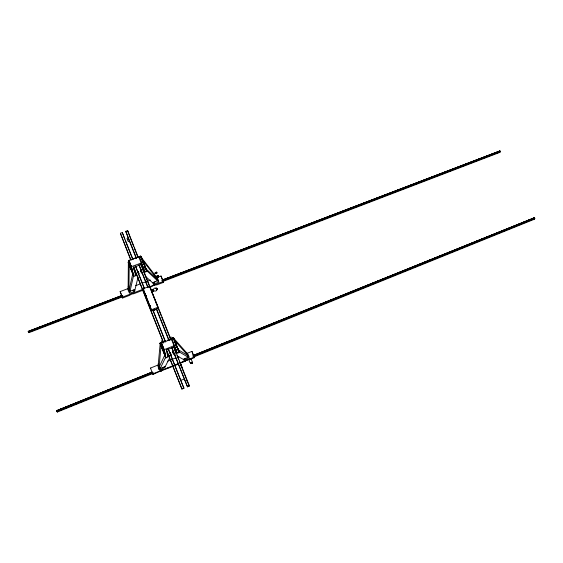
<?xml version="1.0" encoding="UTF-8"?>
<svg xmlns="http://www.w3.org/2000/svg" width="563" height="563" viewBox="0 0 563 563"><rect width="100%" height="100%" fill="white"/><g stroke="black" fill="none" stroke-linecap="round" stroke-linejoin="round"><path stroke-width="0.84" d="M129.216 264.392L128.364 262.238L128.104 290.051L128.983 292.317L129.525 291.458L128.934 289.882L129.208 265.286M129.173 290.501L128.934 289.882M165.754 341.234L164.959 341.495L165.726 340.861L160.237 343.064L158.048 366.612L158.97 368.997L159.695 368.547L159.069 366.9L161.138 345.358L160.237 343.064L163.369 342.022M134.466 272.126L134.543 268.727M159.322 367.548L159.069 366.9M138.118 271.57L138.899 273.4L138.125 273.963L138.892 273.667L138.139 271.542L138.864 273.681M174.544 340.953L174.614 340.488M174.333 340.249L178.007 349.123L175.508 343.409M173.594 338.272L179.118 351.854M174.016 345.781L176.057 344.964L173.601 337.765L171.609 338.567L171.433 339.179L174.016 345.781L177.366 353.261L179.365 352.459L173.601 337.765M129.539 293.337L133.558 275.638L132.812 273.505L129.307 289.248L130.011 291.275L134.325 289.671L134.163 290.311L134.895 290.044M186.121 360.475L186.353 359.912M133.818 291.747L134.543 291.472L138.09 276.947M155.156 273.59L157.197 272.816L156.732 273.203M157.549 276.827L158.203 276.194L158.66 277.489M157.816 276.834L158.238 276.292M128.814 260.366L128.118 262.393L133.748 276.433L135.732 275.701L133.698 267.27L142.165 264.146L141.862 262.787L139.321 256.517L128.814 260.366L131.348 266.665L133.748 276.433M128.463 262.689L129.138 260.768L128.294 262.752L133.375 274.92M129.103 264.364L129.807 262.844L129.272 264.3L132.699 272.844L129.272 264.3M129.736 263.238L129.23 264.617L130.553 264.124M171.075 355.028L170.35 352.572L171.103 355.014L167.239 356.562L168.816 355.837M161.792 370.398L159.998 371.087M139.321 256.517L130.736 259.909M160.779 370.644L161.827 370.285L161.37 370.602M160.532 370.989L161.855 370.299M161.933 370.553L160.652 371.094M159.252 366.759L159.026 366.119L159.252 366.759L164.903 354.901L165.705 357.181L159.505 369.94L158.956 368.371M162.179 280.902L500.261 151.461M164.558 367.892L169.597 357.977M184.326 361.235L183.721 361.742L185.86 360.601M183.693 361.728L185.037 361.059L184.46 361.059M190.906 362.875C189.316 363.262 188.197 359.103 190.604 359.194M190.899 358.983L190.498 359.004M192.314 362.248L191.244 359.124L190.744 359.461M190.371 362.966L192.447 362.122M191.23 363.234L190.674 363.564L191.687 363.177M192.229 362.846L192.637 362.769L192.321 363.079M134.67 289.896L132.474 290.55M193.123 356.534L534.85 218.402M163.164 369.539L161.947 370.363M499.937 152.446L499.29 151.144L499.599 151.553M156.662 272.436L156.359 272.211M158.147 276.137L157.872 276.053M157.999 276.644L158.527 276.278L158.104 276.306M533.787 217.937L192.87 355.584M534.463 219.288L533.773 217.958L534.118 218.381M161.884 370.44L152.974 374.43L152.742 373.902L177.971 363.705M188.999 359.271L189.534 358.99M190.815 359.046L190.667 358.955M190.934 363.395L191.533 363.445M155.339 272.703L156.275 272.64M156.542 272.52L156.908 272.246L156.31 272.302M156.824 276.405C155.993 276.961 157.753 276.447 157.246 278.031M158.076 275.94C158.998 275.026 155.458 276.349 156.634 276.489M156.859 277.059L157.76 276.658M158.421 276.433L157.598 276.827M499.867 150.968L162.081 280.1M160.638 370.714L161.011 370.75M164.889 366.787L162.672 367.54M127.9 289.206L128.786 288.728M190.653 363.093L191.089 362.882M190.92 362.973L190.533 363.212L191.117 363.079M191.181 363.48L192.082 363.093M155.627 272.942L155.107 273.308L155.712 273.59M155.74 272.914L156.655 272.506M156.704 276.426L157.176 276.222M157.774 276.729L157.366 276.841M182.447 361.918L185.051 361.15M160.546 371.116L173.115 366.288M158.344 368.702L158.85 368.434M158.843 369.427L159.392 369.173M190.948 363.353L191.638 363.029M155.684 272.422L154.973 272.978L155.395 272.956M155.409 272.612L156.38 272.239M156.24 272.724L156.028 272.766M156.894 276.313L157.865 275.947M157.028 276.651L157.506 276.433M157.563 276.602L156.922 276.968L157.281 277.017M185.663 358.251L183.552 359.25M184.664 361.172L183.869 361.608M173.32 337.835L170.315 339.243L173.32 337.835L188.126 354.479L189.091 356.829L188.492 356.914L187.817 355.302L174.241 340.115L173.32 337.835L167.851 339.989L168.07 340.277M189.59 359.356L190.336 359.039M191.005 362.896L192.497 362.417L191.913 362.551M191.899 363.297L192.363 362.818M153.073 282.851L155.142 281.88M152.777 290.445L152.46 289.896M186.606 360.172L186.613 360.243M184.284 361.129L183.637 361.523M184.361 361.439L184.967 360.932M191.244 362.79L191.751 362.579M191.533 362.931L191.04 363.128M191.927 363.191L191.42 363.395M135.085 275.004L136.612 274.364M155.775 272.83L156.591 272.239L155.86 272.351M183.798 387.816L183.904 388.273L181.919 389.089L181.807 388.632L183.798 387.816L168.267 348.581M189.274 385.613L189.358 386.077L187.465 386.858L187.373 386.387L189.274 385.613L173.7 346.456M186.311 381.01L187.015 380.729L179.238 361.165M180.927 365.204L181.209 366.041L181.019 365.514M180.99 365.514L181.335 365.746M181.082 365.676L181.202 365.281M181.779 366.766L181.835 366.977M152.974 374.43L150.476 368.068L158.604 364.796M167.549 361.2L175.677 357.92M177.303 357.266L178.928 356.611M186.247 353.67L191.941 351.375L194.312 357.716L184.509 361.165L180.399 363.339M56.954 411.089L56.786 410.561L152.179 372.002M165.086 366.865L160.223 368.455L159.477 366.295M56.673 410.758L152.059 372.249L56.652 410.821L56.856 411.398M183.425 359.447L188.105 357.195L187.162 355.126M151.32 372.762L56.701 410.814M193.714 355.647L267.897 325.688M269.529 325.034L534.54 217.811A1.478 0.69 66.8 0 1 534.836 218.331L193.095 356.449M151.341 372.826L56.863 411.11M193.728 355.703L267.904 325.752M269.536 325.09L534.484 218.099A1.541 0.718 66.9 0 1 534.357 218.31A1.858 0.866 66.9 0 1 534.16 218.402M56.898 411.138L151.574 372.875M193.763 355.879L534.357 218.31M151.468 373.128L56.947 411.504L153.157 372.636L56.954 411.539M160.223 369.645L163.833 368.188M193.841 356.013L534.653 218.381M184.277 359.926L185.002 359.63L184.277 359.926L177.401 356.076M185.713 359.342L189.295 357.899L179.041 351.798L178.042 349.609L174.903 350.791M152.777 373.543L57.313 412.039L57.095 411.476M193.559 357.062L534.477 219.211L534.287 218.704A1.858 0.866 66.8 0 1 534.428 218.444A1.534 0.711 66.8 0 1 534.625 218.367M179.604 363.051L194.249 357.125M160.441 371.017L161.919 370.278M182.75 361.896L183.151 361.735M185.403 361.326L185.234 360.897L183.573 361.523L183.313 360.869M185.867 360.637L185.234 360.897M167.246 368.223L169.632 367.266M161.877 370.165L162.003 370.51L160.483 371.123L160.356 370.778M174.734 365.633L178.781 363.994M160.455 371.559L160.237 371.003M175.572 343.585L178.95 351.924M173.636 353.965L174.417 353.655C172.581 355.309 171.856 348.068 173.671 353.951L175.142 354.81M171.433 339.179L173.474 338.363M167.246 356.562L169.554 355.64M165.656 357.287L164.157 349.384L161.771 343.458L160.181 343.634L165.656 357.287L164.157 349.384M163.298 342.304L159.976 343.212L165.867 357.906L167.873 357.104L166.402 350.01L174.98 346.604L171.87 338.919M161.278 345.464L162.39 345.415L161.278 345.464L164.537 353.592M162.587 345.302L161.25 345.83L162.306 345.788M163.39 348.413C166.648 363.001 164.107 349.461 162.214 345.485M165.867 357.906L164.107 349.686L174.769 345.457M172.651 351.769L173.432 351.46M159.976 343.212L161.461 343.092L172.116 338.891M161.771 343.458L160.181 343.634M153.981 284.026L154.698 283.745L153.981 284.026L145.247 276.166M155.395 283.471L158.914 282.098L146.69 270.634L145.754 268.579L157.049 279.241M152.974 283.119L153.692 282.837L153.242 282.429L157.499 280.768L156.605 278.826M142.678 273.85L141.39 272.689L142.15 272.393M151.785 310.917L151.447 309.784L158.097 307.201L158.4 308.341L151.785 310.917L149.484 305.076M142.763 261.26L146.795 270.747M141.538 257.333L147.049 271.366L145.078 272.126L138.653 256.784L140.659 256.017L141.679 257.699L140.841 256.468M191.279 363.051L192.131 362.846M184.221 379.18L181.117 380.138M141.116 263.09L143.129 262.316L140.659 256.017M145.472 267.495L143.502 268.248L141.967 264.329M153.192 289.727C155.874 284.442 159.216 293.049 153.565 290.691M152.503 289.656L151.623 290.353L152.51 289.685L153.171 291.402L152.51 289.734M151.996 291.198L152.974 290.853M152.995 291.001C151.869 291.543 153.094 291.965 152.805 290.825M189.865 359.511L191.202 359.103M141.665 258.466L145.648 267.932L142.713 261.126M122.002 295.441L28.15 331.333L28.361 331.938L122.741 295.821L29.234 331.593M121.889 295.512L28.277 331.544M162.095 280.135L500.007 150.926A1.45 0.662 69.7 0 1 500.247 151.391L162.13 280.789L500.155 151.581M29.1 331.234L121.784 295.779M162.798 280.092L499.867 151.025M29.128 331.29L121.967 295.779M162.228 280.374L499.923 151.201A1.506 0.69 69.8 0 1 499.81 151.44A1.816 0.83 69.8 0 1 499.634 151.567M28.46 332.071L122.797 295.969M122.206 296.342L28.643 332.149L28.861 332.698L122.424 296.884M162.425 280.951L499.761 151.862A1.823 0.83 69.7 0 1 499.881 151.574A1.499 0.69 69.7 0 1 500.057 151.461M145.078 293.949L143.136 288.77L149.758 286.229L151.672 291.416M152.819 285.335L154.452 284.695M162.665 281.563L499.951 152.355L499.761 151.862M128.322 288.474L120.144 291.592L122.319 297.187L142.777 289.347M149.329 286.841L163.242 281.514L161.025 276.004L156.12 277.876M122.319 297.187L122.657 297.996L129.596 295.336L131.496 294.069L133.748 293.752L143.319 290.086M149.702 287.637L153.973 285.244L156.993 284.843L163.425 282.38L163.242 281.514M135.676 285.673L140.588 283.801M142.221 283.175L150.398 280.057M141.229 270.346L140.454 270.634L141.749 271.809M141.39 272.689L142.157 272.401M130.257 293.07L134.543 291.472M129.448 241.21L128.308 241.633L127.013 238.381L128.16 237.959L136.253 258.354M175.888 352.966L177.465 352.382M128.695 239.317L127.555 239.739L128.61 239.472M131.235 266.489L129.138 260.768M131.348 266.665L141.862 262.787M135.071 275.082L136.591 274.519L135.078 275.082M130.567 259.508L120.383 233.244L122.319 232.533L133.002 259.501M128.16 237.959L125.795 231.294L127.639 230.619L138.343 257.537M126.028 232.062L127.871 231.386L127.639 230.619M190.435 358.603L190.083 358.645L190.744 358.575M141.243 272.478L140.321 270.437L144.205 269.121M143.579 271.69L145.134 271.162M162.594 342.29L160.237 343.064L161.138 345.358M190.252 358.582L190.639 358.518M183.827 361.495L184.938 361.045M157.591 276.06L158.076 275.905M157.647 276.679L158.259 276.461M157.457 276.968L156.591 277.017L157.387 276.679M181.61 366.443L181.525 366.077L181.37 366.471M190.4 358.54L190.899 358.504M158.21 276.236L157.971 275.969M155.571 272.921L155.128 273.034M178.042 349.609L187.528 355.352L187.268 354.753L187.528 355.352M28.347 331.248L28.509 331.776M173.594 347.596L175.909 350.102M188.084 355.943L187.817 355.302M157.274 279.058L157.922 280.599L158.682 280.958L157.767 278.727L141.257 257.375L142.129 259.529L157.527 279.663M141.799 258.776L142.397 259.656M157.105 289.164L156.634 288.073L156.781 288.474M156.831 288.467L157.154 289.403M156.584 288.854L156.268 288.101L156.444 288.601M156.739 290.086L156.507 289.565M153.037 289.283L153.798 291.219M153.432 291.085L153.263 290.585M152.235 292.788L151.707 291.486M152.193 292.711L152.545 293.597L151.933 292.077M152.369 293.154L152.186 292.746M156.106 302.563L155.958 302.176L156.085 302.563M156.366 303.246L156.542 303.682M156.866 289.663L156.81 289.431M145.395 294.745L145.543 295.139M145.803 295.814L145.634 295.371L149.681 305.575M152.911 291.078L152.664 290.424M174.481 346.484L175.832 349.503M145.078 293.942L145.557 295.132M179.365 352.459L173.763 339.595M187.345 381.489L189.358 386.077M187.465 386.858L171.581 347.343M150.476 368.068L150.715 368.617M147.049 271.366L140.673 256.531M181.209 365.345L181.335 365.64M180.997 365.394L181.187 365.936M183.904 388.273L180.997 381.348M181.919 389.089L166.444 350.299M120.144 291.592L122.657 297.996M149.61 305.385L149.343 304.731L149.645 305.47M156.451 303.45L156.753 304.203L156.218 302.803L158.4 308.341M154.065 309.812L154.318 310.396L154.051 309.65M156.852 288.538L156.69 288.207M157.084 289.241C157.823 291.064 156.387 287.031 157.042 288.706M156.767 289.438L156.922 289.783L156.739 289.255M151.911 290.944L151.862 290.797M155.845 276.236L156.683 278.291M186.409 352.544L187.289 354.704M145.465 294.913L145.177 294.182L145.852 295.878M149.765 305.428C149.237 304.126 150.631 307.609 149.885 305.758M149.849 306.019L150.145 306.765L149.864 306.026M154.501 309.214L154.902 310.171L154.642 309.418M141.257 257.375L142.122 259.508M194.312 357.716L191.941 351.375M163.425 282.38L161.025 276.004M145.507 295.019L145.31 294.526L145.972 296.208L145.627 295.293M161.278 340.678L161.975 342.424M129.631 262.907L130.926 265.637L133.53 275.8L131.411 266.426M158.041 276.257L158.59 277.165M156.943 276.672L157.408 277.967M156.317 303.035L152.939 294.618M161.461 343.092L164.107 349.686M160.349 343.564L165.508 356.414M185.248 360.989L185.466 361.53M184.861 360.51L185.297 361.601M152.474 289.663L152.65 290.135L151.616 290.325M140.94 264.061L171.11 339.925M133.551 246.249L127.871 231.386M134.198 247.875L137.435 256.031M141.003 264.99L161.088 315.526M161.736 317.152L170.814 339.975M174.699 349.757L176.318 353.831M176.972 355.457L178.591 359.539M125.795 231.294L136.485 258.234M139.082 264.765L148.153 287.623M156.584 308.841L169.224 340.678M172.137 348.025L187.373 386.387M138.85 264.884L147.921 287.742M156.345 308.967L168.661 339.996M135.584 266.039L144.649 288.925M153.059 310.171L165.677 342.044M125.26 240.542L132.812 259.606M135.394 266.144L144.135 288.214M152.869 310.283L165.163 341.34M168.077 348.701L180.695 380.574M145.676 295.089C144.965 293.316 146.464 297.074 145.711 295.209M149.758 305.8L149.92 306.202L149.779 305.808M156.922 288.692L157.232 289.199M156.577 288.826L156.76 289.298M153.101 290.156L153.284 290.635M143.136 288.77L151.447 309.784M120.383 233.244L131.052 260.233M133.642 266.778L163.706 342.832M166.289 349.377L181.807 388.632M134.121 268.509L163.537 342.937M141.51 257.77L146.626 270.81M128.364 262.238L129.223 264.413M170.927 336.815L171.609 338.567M174.664 346.512L176.085 349.996M142.333 265.103L143.861 269.001M161.743 369.849L162.003 370.51M160.23 370.461L160.659 371.566M158.302 363.86L159.153 366.049M128.132 286.799L128.941 288.875M152.946 290.768L152.58 289.952M156.387 303.246L156.521 303.619M152.341 293.063L152.629 293.823M156.43 303.358L156.556 303.689M156.127 288.594L155.979 288.172M124.726 239.184L122.319 232.533M56.786 410.518L57.356 412.102M164.91 354.922L165.705 357.181M132.819 273.527L133.558 275.638M181.638 367.006L181.821 367.597L181.856 366.921M130.679 265.581L132.53 272.907M133.621 268.664L133.994 270.191M163.298 348.244L164.544 354.036M168.801 339.939L168.041 340.298L168.809 339.946M180.779 364.205L180.793 364.923L180.779 364.205M180.983 364.733L180.836 365.127L180.983 364.733M534.54 217.811L193.644 355.457L534.59 217.846M177.5 352.417L175.966 353.036L177.507 352.417M145.184 271.225L143.671 271.809L145.184 271.218M150.004 306.42L149.807 305.92L150.004 306.378"/></g></svg>
